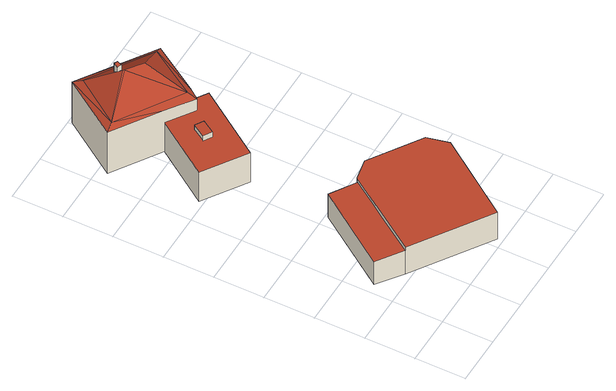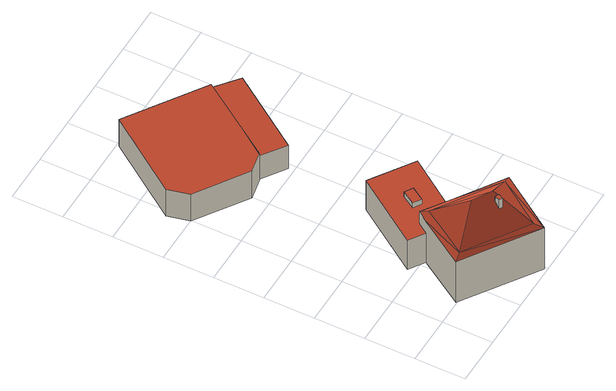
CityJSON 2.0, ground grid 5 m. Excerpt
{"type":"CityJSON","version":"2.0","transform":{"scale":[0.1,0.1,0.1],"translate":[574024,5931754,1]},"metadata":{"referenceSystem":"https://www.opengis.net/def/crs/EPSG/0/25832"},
"CityObjects":{
"building1":{"type":"Building","attributes":{"Grundfläche 2D":"122.061180","Grundhöhe NN":"1.475"},"geometry":[{"type":"Solid","lod":"3","boundaries":[[[[0,1,2,3,4,5,6]],[[7,8,9,10]],[[3,9,11,12,4]],[[5,4,12,13]],[[6,5,13,14]],[[0,6,14,15]],[[1,0,15,16]],[[3,2,1,16,17,10,9]],[[7,10,17,18]],[[8,7,18,19]],[[9,8,19,11]],[[15,14,13,12,11,19,18,17,16]]]],"semantics":{"surfaces":[{"type":"RoofSurface"},{"type":"WallSurface"},{"type":"GroundSurface"}],"values":[[0,0,1,1,1,1,1,1,1,1,1,2]]}}]},
"building2":{"type":"Building","attributes":{"Grundfläche 2D":"94.533835","Grundhöhe NN":"1.079"},"children":["building2-1","building2-2"],"geometry":[{"type":"Solid","lod":"3","boundaries":[[[[20,21,22,23,24,25]],[[26,27,28]],[[29,30,27]],[[31,29,27]],[[31,27,26]],[[26,28,32]],[[33,26,32,34]],[[29,33,34,35]],[[29,35,30]],[[26,36,37]],[[38,29,31,37,36]],[[33,38,36]],[[26,33,36]],[[33,29,38]],[[31,26,37]],[[25,24,39,40]],[[20,25,40,41]],[[21,20,41,42]],[[22,21,42,43]],[[28,27,44,45]],[[23,34,32,28,45,39,24]],[[46,30,35,34,23,22,43]],[[27,30,46,44]],[[45,44,46,43,42,41,40,39]]]],"semantics":{"surfaces":[{"type":"RoofSurface"},{"type":"WallSurface"},{"type":"GroundSurface"}],"values":[[0,0,0,0,0,0,0,0,0,0,0,0,0,0,0,1,1,1,1,1,1,1,1,2]]}}]},
"building2-1":{"type":"BuildingInstallation","parents":["building2"],"geometry":[{"type":"MultiSurface","lod":"3","boundaries":[[[47,48,49,50]],[[50,49,51,52]],[[52,53,47,50]],[[53,54,48,47]],[[49,48,54,51]]],"semantics":{"surfaces":[{"type":"RoofSurface"},{"type":"WallSurface"}],"values":[0,1,1,1,1]}}]},
"building2-2":{"type":"BuildingInstallation","parents":["building2"],"geometry":[{"type":"MultiSurface","lod":"3","boundaries":[[[55,56,57,58,59]],[[57,56,60,61]],[[58,57,61,62]],[[63,55,59,58,62,64]],[[56,55,63,60]]],"semantics":{"surfaces":[{"type":"RoofSurface"},{"type":"WallSurface"}],"values":[0,1,1,1,1]}}]}
},
"vertices":[
[104,135,39],[83,131,39],[82,130,39],[31,54,39],[106,4,39],[159,80,39],[154,102,39],[58,146,34],[7,72,34],[31,54,35],[82,130,35],[31,54,5],[106,4,5],[159,80,5],[154,102,5],[104,135,5],[83,131,5],[82,130,5],[58,146,5],[7,72,5],
[65,227,38],[110,293,38],[95,303,38],[87,292,38],[61,310,38],[23,255,38],[23,342,57],[52,397,53],[14,341,53],[116,348,57],[124,349,53],[55,388,57],[61,310,53],[86,301,57],[87,292,53],[95,303,53],[61,350,84],[60,351,84],[78,339,83],[61,310,1],[23,255,1],[65,227,1],[110,293,1],[95,303,1],[52,397,1],[14,341,1],[124,349,1],
[66,265,44],[74,278,44],[66,283,44],[58,270,44],[66,283,38],[58,270,38],[66,265,38],[74,278,38],
[65,355,84],[67,360,84],[64,362,84],[61,357,84],[63,356,84],[67,360,72],[64,362,73],[61,357,78],[65,355,78],[63,356,78]
]}
